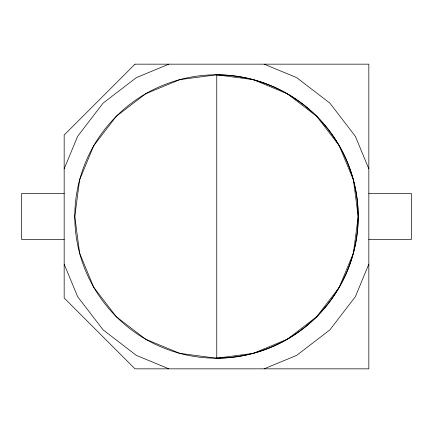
<?xml version="1.0" encoding="UTF-8"?>
<svg xmlns="http://www.w3.org/2000/svg" width="433" height="433" viewBox="0 0 433 433"><rect width="100%" height="100%" fill="white"/><g stroke="black" fill="none" stroke-linecap="round" stroke-linejoin="round"><path stroke-width="0.65" d="M64.165 168.859L77.637 136.33L103.119 103.119L136.33 77.637L168.859 64.165M368.835 264.141L355.363 296.67L329.881 329.881L296.67 355.363L264.141 368.835M64.208 193.47L21.65 193.47L21.65 239.53L64.208 239.53M368.792 193.47L411.35 193.47L411.35 239.53L368.792 239.53M216.24 358.178L216.76 358.178L216.76 74.822M264.141 64.165L296.67 77.637L329.881 103.119L355.363 136.33L368.835 168.859M168.859 368.835L136.33 355.363L103.119 329.881L77.637 296.67L64.165 264.141M216.76 74.882A141.618 141.618 0 0 1 358.151 216.5A141.618 141.618 0 0 1 216.76 358.118M79.618 179.825L74.79 216.5L79.618 253.175L93.777 287.355L116.298 316.702L145.645 339.223L179.825 353.382L216.5 358.21L253.175 353.382L287.355 339.223L316.702 316.702L339.223 287.355L353.382 253.175L358.21 216.5L353.382 179.825L339.223 145.645L316.702 116.298L287.355 93.777L253.175 79.618L216.5 74.79L179.825 79.618L145.645 93.777L116.298 116.298L93.777 145.645L79.618 179.825M135.015 64.165L64.165 135.015L64.165 297.985L135.015 368.835L368.835 368.835L368.835 64.165L135.015 64.165M116.298 316.702A141.71 141.71 0 0 0 353.382 253.175A141.71 141.71 0 0 0 179.825 79.618A141.71 141.71 0 0 0 116.298 316.702"/></g></svg>
